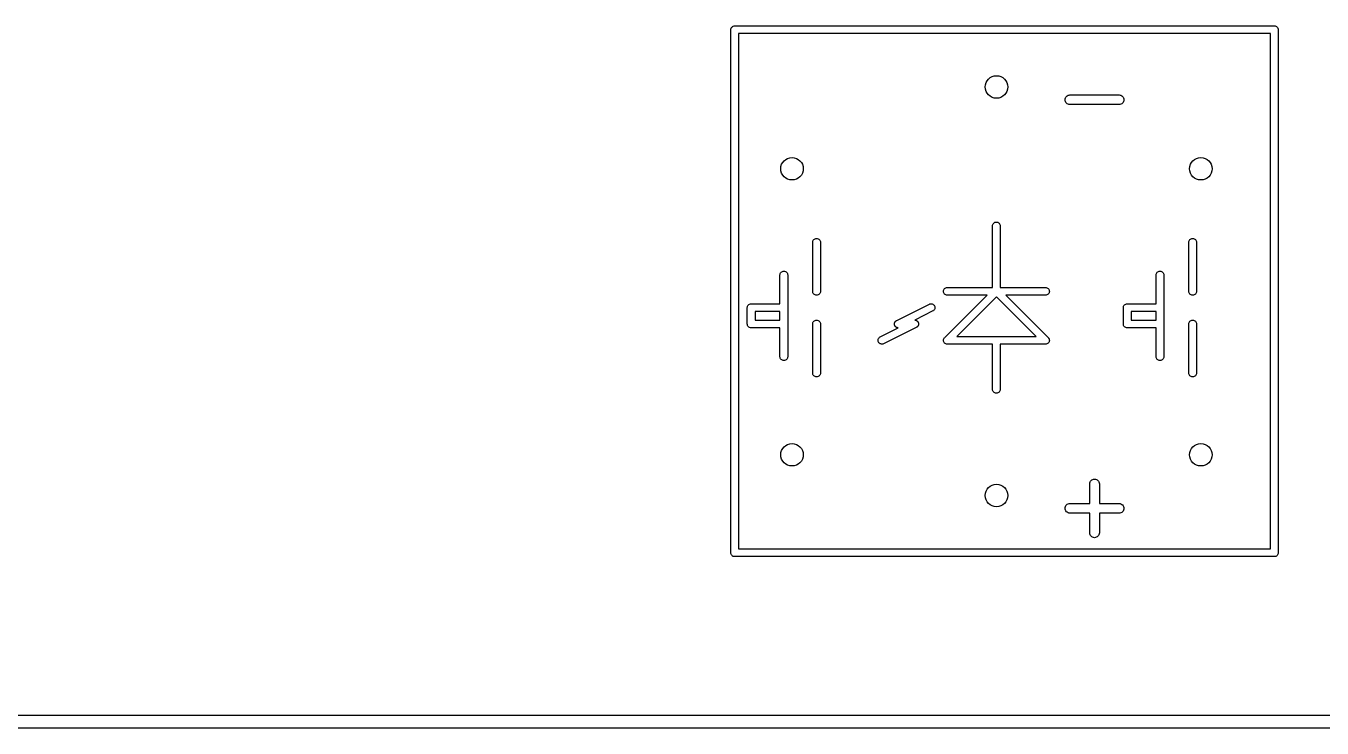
# Model space of a CAD drawing. Extents: x 17 to 176, y -177 to -9.
# Drawn here: x 81.29 to 101.42, y -37.37 to -26.46 of the extents above; entities that cross this region are included whole.
import ezdxf

# ---------------------------------------------------------------- set-up
doc = ezdxf.new("R2010")
doc.units = 0
doc.layers.add('BLACK', color=7, linetype='CONTINUOUS')

msp = doc.modelspace()

# ---------------------------------------------------------------- linework, layer by layer
at = {"layer": 'BLACK', "linetype": 'CONTINUOUS'}
for p, q in [((92.2377, -26.522), (92.2389, -26.5102)), ((92.238, -26.525), (92.2377, -26.522)), ((92.238, -34.6471), (92.238, -26.525)), ((92.2389, -26.5102), (92.2423, -26.4989)), ((92.2423, -26.4989), (92.2479, -26.4885)), ((92.2479, -26.4885), (92.2554, -26.4794)), ((92.2554, -26.4794), (92.2645, -26.4719)), ((92.2645, -26.4719), (92.2749, -26.4663)), ((92.2749, -26.4663), (92.2862, -26.4629)), ((92.2862, -26.4629), (92.2951, -26.462)), ((92.2951, -26.462), (92.298, -26.4617)), ((92.2951, -26.462), (92.2951, -26.462)), ((92.298, -26.4617), (92.3009, -26.462)), ((92.3009, -26.462), (100.677, -26.462)), ((100.677, -26.462), (100.68, -26.4617)), ((100.68, -26.4617), (100.683, -26.462)), ((100.683, -26.462), (100.683, -26.462)), ((100.683, -26.462), (100.692, -26.4629)), ((100.692, -26.4629), (100.703, -26.4663)), ((100.703, -26.4663), (100.713, -26.4719)), ((100.713, -26.4719), (100.723, -26.4794)), ((100.723, -26.4794), (100.73, -26.4885)), ((100.73, -26.4885), (100.736, -26.4989)), ((100.736, -26.4989), (100.739, -26.5102)), ((100.739, -26.5102), (100.74, -26.522)), ((100.74, -26.522), (100.74, -26.5249)), ((100.74, -26.5249), (100.74, -34.6471)), ((100.62, -26.582), (92.358, -26.582)), ((92.358, -26.582), (92.358, -34.59)), ((100.62, -34.59), (100.62, -26.582)), ((97.4316, -27.5943), (97.4359, -27.5804)), ((97.4359, -27.5804), (97.4429, -27.5675)), ((97.4429, -27.5675), (97.4522, -27.5562)), ((97.4522, -27.5562), (97.4635, -27.547)), ((97.4635, -27.547), (97.4765, -27.5401)), ((97.4765, -27.5401), (97.4905, -27.5359)), ((97.4905, -27.5359), (97.505, -27.5344)), ((97.505, -27.5344), (98.267, -27.5344)), ((98.267, -27.5344), (98.268, -27.5344)), ((98.268, -27.5344), (98.2825, -27.5361)), ((98.2825, -27.5361), (98.2965, -27.5405)), ((98.2965, -27.5405), (98.3093, -27.5475)), ((98.3093, -27.5475), (98.3205, -27.557)), ((98.3205, -27.557), (98.3297, -27.5684)), ((98.3297, -27.5684), (98.3365, -27.5813)), ((98.3365, -27.5813), (98.3406, -27.5954)), ((97.43, -27.6089), (97.4316, -27.5943)), ((97.4314, -27.6235), (97.43, -27.6089)), ((97.4355, -27.6375), (97.4314, -27.6235)), ((97.4423, -27.6505), (97.4355, -27.6375)), ((97.4515, -27.6619), (97.4423, -27.6505)), ((97.4627, -27.6713), (97.4515, -27.6619)), ((97.4755, -27.6784), (97.4627, -27.6713)), ((97.4895, -27.6828), (97.4755, -27.6784)), ((97.504, -27.6844), (97.4895, -27.6828)), ((97.505, -27.6844), (97.504, -27.6844)), ((98.267, -27.6844), (97.505, -27.6844)), ((98.2815, -27.683), (98.267, -27.6844)), ((98.2955, -27.6788), (98.2815, -27.683)), ((98.3085, -27.6719), (98.2955, -27.6788)), ((98.3198, -27.6626), (98.3085, -27.6719)), ((98.3291, -27.6514), (98.3198, -27.6626)), ((98.3361, -27.6385), (98.3291, -27.6514)), ((98.3404, -27.6245), (98.3361, -27.6385)), ((98.3419, -27.61), (98.3404, -27.6245)), ((98.3406, -27.5954), (98.3419, -27.61)), ((96.302, -29.5671), (96.3029, -29.5582)), ((96.302, -30.526), (96.302, -29.5671)), ((96.3029, -29.5582), (96.3063, -29.5469)), ((96.3063, -29.5469), (96.3119, -29.5365)), ((96.3119, -29.5365), (96.3194, -29.5274)), ((96.3194, -29.5274), (96.3285, -29.5199)), ((96.3285, -29.5199), (96.3389, -29.5143)), ((96.3389, -29.5143), (96.3502, -29.5109)), ((96.3502, -29.5109), (96.362, -29.5097)), ((96.362, -29.5097), (96.3738, -29.5109)), ((96.3738, -29.5109), (96.3851, -29.5143)), ((96.3851, -29.5143), (96.3955, -29.5199)), ((96.3955, -29.5199), (96.4046, -29.5274)), ((96.4046, -29.5274), (96.4121, -29.5365)), ((96.4121, -29.5365), (96.4177, -29.5469)), ((96.4177, -29.5469), (96.4211, -29.5582)), ((96.4211, -29.5582), (96.422, -29.5671)), ((96.422, -29.5671), (96.422, -30.526)), ((93.5123, -29.8009), (93.5179, -29.7905)), ((93.5179, -29.7905), (93.5254, -29.7814)), ((93.5254, -29.7814), (93.5345, -29.7739)), ((93.5345, -29.7739), (93.5449, -29.7683)), ((93.5449, -29.7683), (93.5562, -29.7649)), ((93.5562, -29.7649), (93.568, -29.7637)), ((93.568, -29.7637), (93.5798, -29.7649)), ((93.5798, -29.7649), (93.5911, -29.7683)), ((93.5911, -29.7683), (93.6015, -29.7739)), ((93.6015, -29.7739), (93.6106, -29.7814)), ((93.6106, -29.7814), (93.6181, -29.7905)), ((93.6181, -29.7905), (93.6237, -29.8009)), ((99.3543, -29.8009), (99.3599, -29.7905)), ((99.3599, -29.7905), (99.3674, -29.7814)), ((99.3674, -29.7814), (99.3765, -29.7739)), ((99.3765, -29.7739), (99.3869, -29.7683)), ((99.3869, -29.7683), (99.3982, -29.7649)), ((99.3982, -29.7649), (99.41, -29.7637)), ((99.41, -29.7637), (99.4218, -29.7649)), ((99.4218, -29.7649), (99.4331, -29.7683)), ((99.4331, -29.7683), (99.4435, -29.7739)), ((99.4435, -29.7739), (99.4526, -29.7814)), ((99.4526, -29.7814), (99.4601, -29.7905)), ((99.4601, -29.7905), (99.4657, -29.8009)), ((93.508, -29.8211), (93.5089, -29.8122)), ((93.508, -30.5889), (93.508, -29.8211)), ((93.5089, -29.8122), (93.5123, -29.8009)), ((93.6237, -29.8009), (93.6271, -29.8122)), ((93.6271, -29.8122), (93.628, -29.8211)), ((93.628, -29.8211), (93.628, -30.5889)), ((99.35, -29.8211), (99.3509, -29.8122)), ((99.35, -30.5889), (99.35, -29.8211)), ((99.3509, -29.8122), (99.3543, -29.8009)), ((99.4657, -29.8009), (99.4691, -29.8122)), ((99.4691, -29.8122), (99.47, -29.8211)), ((99.47, -29.8211), (99.47, -30.5889)), ((93, -30.3291), (93.0009, -30.3202)), ((93, -30.78), (93, -30.3291)), ((93.0009, -30.3202), (93.0043, -30.3089)), ((93.0043, -30.3089), (93.0099, -30.2985)), ((93.0099, -30.2985), (93.0174, -30.2894)), ((93.0174, -30.2894), (93.0265, -30.2819)), ((93.0265, -30.2819), (93.0369, -30.2763)), ((93.0369, -30.2763), (93.0482, -30.2729)), ((93.0482, -30.2729), (93.06, -30.2717)), ((93.06, -30.2717), (93.0718, -30.2729)), ((93.0718, -30.2729), (93.0831, -30.2763)), ((93.0831, -30.2763), (93.0935, -30.2819)), ((93.0935, -30.2819), (93.1026, -30.2894)), ((93.1026, -30.2894), (93.1101, -30.2985)), ((93.1101, -30.2985), (93.1157, -30.3089)), ((93.1157, -30.3089), (93.1191, -30.3202)), ((93.1191, -30.3202), (93.12, -30.3291)), ((93.12, -30.3291), (93.12, -30.8371)), ((98.842, -30.3291), (98.8429, -30.3202)), ((98.842, -30.78), (98.842, -30.3291)), ((98.8429, -30.3202), (98.8463, -30.3089)), ((98.8463, -30.3089), (98.8519, -30.2985)), ((98.8519, -30.2985), (98.8594, -30.2894)), ((98.8594, -30.2894), (98.8685, -30.2819)), ((98.8685, -30.2819), (98.8789, -30.2763)), ((98.8789, -30.2763), (98.8902, -30.2729)), ((98.8902, -30.2729), (98.902, -30.2717)), ((98.902, -30.2717), (98.9138, -30.2729)), ((98.9138, -30.2729), (98.9251, -30.2763)), ((98.9251, -30.2763), (98.9355, -30.2819)), ((98.9355, -30.2819), (98.9446, -30.2894)), ((98.9446, -30.2894), (98.9521, -30.2985)), ((98.9521, -30.2985), (98.9577, -30.3089)), ((98.9577, -30.3089), (98.9611, -30.3202)), ((98.9611, -30.3202), (98.962, -30.3291)), ((98.962, -30.3291), (98.962, -30.8371)), ((93.5089, -30.5978), (93.508, -30.5889)), ((93.5123, -30.6091), (93.5089, -30.5978)), ((93.6271, -30.5978), (93.6237, -30.6091)), ((93.628, -30.5889), (93.6271, -30.5978)), ((95.5397, -30.586), (95.5409, -30.5742)), ((95.5409, -30.5978), (95.5397, -30.586)), ((95.5409, -30.5742), (95.5443, -30.5629)), ((95.5443, -30.6091), (95.5409, -30.5978)), ((95.5443, -30.5629), (95.5499, -30.5525)), ((95.5499, -30.5525), (95.5574, -30.5434)), ((95.5574, -30.5434), (95.5665, -30.5359)), ((95.5665, -30.5359), (95.5769, -30.5303)), ((95.5769, -30.5303), (95.5882, -30.5269)), ((95.5882, -30.5269), (95.5971, -30.526)), ((95.5971, -30.526), (96.302, -30.526)), ((96.422, -30.526), (97.1269, -30.526)), ((97.1269, -30.526), (97.1358, -30.5269)), ((97.1358, -30.5269), (97.1471, -30.5303)), ((97.1471, -30.5303), (97.1575, -30.5359)), ((97.1575, -30.5359), (97.1666, -30.5434)), ((97.1666, -30.5434), (97.1741, -30.5525)), ((97.1741, -30.5525), (97.1797, -30.5629)), ((97.1797, -30.5629), (97.1831, -30.5742)), ((97.1831, -30.5978), (97.1797, -30.6091)), ((97.1831, -30.5742), (97.1843, -30.586)), ((97.1843, -30.586), (97.1831, -30.5978)), ((99.3509, -30.5978), (99.35, -30.5889)), ((99.3543, -30.6091), (99.3509, -30.5978)), ((99.4691, -30.5978), (99.4657, -30.6091)), ((99.47, -30.5889), (99.4691, -30.5978)), ((92.4963, -30.8169), (92.5019, -30.8065)), ((92.5019, -30.8065), (92.5094, -30.7974)), ((92.5094, -30.7974), (92.5185, -30.7899)), ((92.5185, -30.7899), (92.5289, -30.7843)), ((92.5289, -30.7843), (92.5402, -30.7809)), ((92.5402, -30.7809), (92.5491, -30.78)), ((92.5491, -30.78), (92.552, -30.7797)), ((92.5491, -30.78), (92.5491, -30.78)), ((92.552, -30.7797), (92.5549, -30.78)), ((92.5549, -30.78), (93, -30.78)), ((93.5179, -30.6195), (93.5123, -30.6091)), ((93.5254, -30.6286), (93.5179, -30.6195)), ((93.5345, -30.6361), (93.5254, -30.6286)), ((93.5449, -30.6417), (93.5345, -30.6361)), ((93.5562, -30.6451), (93.5449, -30.6417)), ((93.568, -30.6463), (93.5562, -30.6451)), ((93.5798, -30.6451), (93.568, -30.6463)), ((93.5911, -30.6417), (93.5798, -30.6451)), ((93.6015, -30.6361), (93.5911, -30.6417)), ((93.6106, -30.6286), (93.6015, -30.6361)), ((93.6181, -30.6195), (93.6106, -30.6286)), ((93.6237, -30.6091), (93.6181, -30.6195)), ((94.8157, -31.0381), (95.3218, -30.785)), ((95.3218, -30.785), (95.3301, -30.7819)), ((95.3301, -30.7819), (95.3417, -30.7799)), ((95.3417, -30.7799), (95.3535, -30.7802)), ((95.3535, -30.7802), (95.3651, -30.7828)), ((95.3651, -30.7828), (95.3759, -30.7876)), ((95.3759, -30.7876), (95.3855, -30.7945)), ((95.3855, -30.7945), (95.3936, -30.803)), ((95.3936, -30.803), (95.3999, -30.813)), ((95.5499, -30.6195), (95.5443, -30.6091)), ((95.5574, -30.6286), (95.5499, -30.6195)), ((95.5665, -30.6361), (95.5574, -30.6286)), ((95.5597, -31.3035), (96.2171, -30.646)), ((95.5769, -30.6417), (95.5665, -30.6361)), ((95.5882, -30.6451), (95.5769, -30.6417)), ((95.5971, -30.646), (95.5882, -30.6451)), ((96.2171, -30.646), (95.5971, -30.646)), ((96.362, -30.6709), (95.7449, -31.288)), ((96.9791, -31.288), (96.362, -30.6709)), ((97.1269, -30.646), (96.5069, -30.646)), ((96.5069, -30.646), (97.1643, -31.3035)), ((97.1358, -30.6451), (97.1269, -30.646)), ((97.1471, -30.6417), (97.1358, -30.6451)), ((97.1575, -30.6361), (97.1471, -30.6417)), ((97.1666, -30.6286), (97.1575, -30.6361)), ((97.1741, -30.6195), (97.1666, -30.6286)), ((97.1797, -30.6091), (97.1741, -30.6195)), ((98.3383, -30.8169), (98.3439, -30.8065)), ((98.3439, -30.8065), (98.3514, -30.7974)), ((98.3514, -30.7974), (98.3605, -30.7899)), ((98.3605, -30.7899), (98.3709, -30.7843)), ((98.3709, -30.7843), (98.3822, -30.7809)), ((98.3822, -30.7809), (98.3911, -30.78)), ((98.3911, -30.78), (98.394, -30.7797)), ((98.3911, -30.78), (98.3911, -30.78)), ((98.394, -30.7797), (98.3969, -30.78)), ((98.3969, -30.78), (98.842, -30.78)), ((99.3599, -30.6195), (99.3543, -30.6091)), ((99.3674, -30.6286), (99.3599, -30.6195)), ((99.3765, -30.6361), (99.3674, -30.6286)), ((99.3869, -30.6417), (99.3765, -30.6361)), ((99.3982, -30.6451), (99.3869, -30.6417)), ((99.41, -30.6463), (99.3982, -30.6451)), ((99.4218, -30.6451), (99.41, -30.6463)), ((99.4331, -30.6417), (99.4218, -30.6451)), ((99.4435, -30.6361), (99.4331, -30.6417)), ((99.4526, -30.6286), (99.4435, -30.6361)), ((99.4601, -30.6195), (99.4526, -30.6286)), ((99.4657, -30.6091), (99.4601, -30.6195)), ((92.4917, -30.84), (92.4929, -30.8282)), ((92.492, -30.843), (92.4917, -30.84)), ((92.492, -31.0911), (92.492, -30.843)), ((92.4929, -30.8282), (92.4963, -30.8169)), ((92.612, -30.9), (92.612, -31.034)), ((93, -30.9), (92.612, -30.9)), ((93, -31.034), (93, -30.9)), ((93.12, -30.8371), (93.1203, -30.84)), ((93.1203, -30.84), (93.12, -30.8429)), ((93.12, -30.8429), (93.12, -31.0911)), ((95.3755, -30.8923), (95.0922, -31.034)), ((95.383, -30.8876), (95.3755, -30.8923)), ((95.3915, -30.8795), (95.383, -30.8876)), ((95.3984, -30.8699), (95.3915, -30.8795)), ((95.4032, -30.8591), (95.3984, -30.8699)), ((95.3999, -30.813), (95.4041, -30.8241)), ((95.4058, -30.8475), (95.4032, -30.8591)), ((95.4041, -30.8241), (95.4061, -30.8357)), ((95.4061, -30.8357), (95.4058, -30.8475)), ((98.3337, -30.84), (98.3349, -30.8282)), ((98.334, -30.843), (98.3337, -30.84)), ((98.334, -31.0911), (98.334, -30.843)), ((98.3349, -30.8282), (98.3383, -30.8169)), ((98.454, -30.9), (98.454, -31.034)), ((98.842, -30.9), (98.454, -30.9)), ((98.842, -31.034), (98.842, -30.9)), ((98.962, -30.8371), (98.9623, -30.84)), ((98.9623, -30.84), (98.962, -30.8429)), ((98.962, -30.8429), (98.962, -31.0911)), ((92.4917, -31.094), (92.492, -31.0911)), ((92.4929, -31.1058), (92.4917, -31.094)), ((92.4963, -31.1171), (92.4929, -31.1058)), ((92.5019, -31.1275), (92.4963, -31.1171)), ((92.5094, -31.1366), (92.5019, -31.1275)), ((92.5185, -31.1441), (92.5094, -31.1366)), ((92.5289, -31.1497), (92.5185, -31.1441)), ((92.5402, -31.1531), (92.5289, -31.1497)), ((92.5472, -31.1538), (92.5402, -31.1531)), ((92.552, -31.1543), (92.5472, -31.1538)), ((92.5549, -31.154), (92.552, -31.1543)), ((93, -31.154), (92.5549, -31.154)), ((92.612, -31.034), (93, -31.034)), ((93, -31.6049), (93, -31.154)), ((93.12, -31.0911), (93.1203, -31.094)), ((93.1203, -31.094), (93.12, -31.0969)), ((93.12, -31.0969), (93.12, -31.6049)), ((93.508, -31.0911), (93.5089, -31.0822)), ((93.508, -31.8589), (93.508, -31.0911)), ((93.5089, -31.0822), (93.5123, -31.0709)), ((93.5123, -31.0709), (93.5179, -31.0605)), ((93.5179, -31.0605), (93.5254, -31.0514)), ((93.5254, -31.0514), (93.5345, -31.0439)), ((93.5345, -31.0439), (93.5449, -31.0383)), ((93.5449, -31.0383), (93.5562, -31.0349)), ((93.5562, -31.0349), (93.568, -31.0337)), ((93.568, -31.0337), (93.5798, -31.0349)), ((93.5798, -31.0349), (93.5911, -31.0383)), ((93.5911, -31.0383), (93.6015, -31.0439)), ((93.6015, -31.0439), (93.6106, -31.0514)), ((93.6106, -31.0514), (93.6181, -31.0605)), ((93.6181, -31.0605), (93.6237, -31.0709)), ((93.6237, -31.0709), (93.6271, -31.0822)), ((93.6271, -31.0822), (93.628, -31.0911)), ((93.628, -31.0911), (93.628, -31.8589)), ((94.5545, -31.2957), (94.8378, -31.154)), ((95.1143, -31.1499), (94.6082, -31.403)), ((94.7777, -31.094), (94.7781, -31.0902)), ((94.7779, -31.0961), (94.7777, -31.094)), ((94.7779, -31.0983), (94.7779, -31.0961)), ((94.7785, -31.102), (94.7779, -31.0983)), ((94.7781, -31.0902), (94.7782, -31.0865)), ((94.7782, -31.0865), (94.7787, -31.0844)), ((94.7789, -31.1058), (94.7785, -31.102)), ((94.7787, -31.0844), (94.7789, -31.0822)), ((94.7789, -31.0822), (94.78, -31.0786)), ((94.7795, -31.1078), (94.7789, -31.1058)), ((94.7799, -31.1099), (94.7795, -31.1078)), ((94.7812, -31.1134), (94.7799, -31.1099)), ((94.78, -31.0786), (94.7808, -31.0749)), ((94.7808, -31.0749), (94.7817, -31.073)), ((94.7823, -31.1171), (94.7812, -31.1134)), ((94.7817, -31.073), (94.7823, -31.0709)), ((94.7823, -31.0709), (94.7841, -31.0676)), ((94.7833, -31.119), (94.7823, -31.1171)), ((94.7841, -31.121), (94.7833, -31.119)), ((94.7841, -31.0676), (94.7856, -31.0641)), ((94.7861, -31.1242), (94.7841, -31.121)), ((94.7856, -31.0641), (94.7869, -31.0624)), ((94.7879, -31.1275), (94.7861, -31.1242)), ((94.7869, -31.0624), (94.7879, -31.0605)), ((94.7879, -31.0605), (94.7903, -31.0576)), ((94.7892, -31.1291), (94.7879, -31.1275)), ((94.7904, -31.131), (94.7892, -31.1291)), ((94.7903, -31.0576), (94.7925, -31.0545)), ((94.793, -31.1337), (94.7904, -31.131)), ((94.7925, -31.0545), (94.794, -31.053)), ((94.7954, -31.1366), (94.793, -31.1337)), ((94.794, -31.053), (94.7954, -31.0514)), ((94.7954, -31.0514), (94.7983, -31.049)), ((94.797, -31.138), (94.7954, -31.1366)), ((94.7985, -31.1395), (94.797, -31.138)), ((94.7983, -31.049), (94.801, -31.0464)), ((94.8016, -31.1417), (94.7985, -31.1395)), ((94.801, -31.0464), (94.8029, -31.0452)), ((94.8045, -31.1441), (94.8016, -31.1417)), ((94.8029, -31.0452), (94.8045, -31.0439)), ((94.8045, -31.0439), (94.8078, -31.0421)), ((94.8064, -31.1451), (94.8045, -31.1441)), ((94.8081, -31.1464), (94.8064, -31.1451)), ((94.8078, -31.0421), (94.8085, -31.0417)), ((94.8116, -31.1479), (94.8081, -31.1464)), ((94.8085, -31.0417), (94.8104, -31.0407)), ((94.8104, -31.0407), (94.8149, -31.0383)), ((94.8149, -31.1497), (94.8116, -31.1479)), ((94.8149, -31.0383), (94.8157, -31.0381)), ((94.817, -31.1503), (94.8149, -31.1497)), ((94.8189, -31.1512), (94.817, -31.1503)), ((94.8226, -31.152), (94.8189, -31.1512)), ((94.8262, -31.1531), (94.8226, -31.152)), ((94.8284, -31.1533), (94.8262, -31.1531)), ((94.8305, -31.1538), (94.8284, -31.1533)), ((94.8342, -31.1539), (94.8305, -31.1538)), ((94.8351, -31.154), (94.8342, -31.1539)), ((94.8372, -31.154), (94.8351, -31.154)), ((94.8378, -31.154), (94.8372, -31.154)), ((95.0922, -31.034), (95.0928, -31.034)), ((95.0928, -31.034), (95.0949, -31.034)), ((95.0949, -31.034), (95.0958, -31.0341)), ((95.0958, -31.0341), (95.0995, -31.0342)), ((95.0995, -31.0342), (95.1016, -31.0347)), ((95.1016, -31.0347), (95.1038, -31.0349)), ((95.1038, -31.0349), (95.1074, -31.036)), ((95.1074, -31.036), (95.1111, -31.0368)), ((95.1111, -31.0368), (95.113, -31.0377)), ((95.113, -31.0377), (95.1151, -31.0383)), ((95.1151, -31.1497), (95.1143, -31.1499)), ((95.1151, -31.0383), (95.1184, -31.0401)), ((95.1195, -31.1473), (95.1151, -31.1497)), ((95.1184, -31.0401), (95.1219, -31.0416)), ((95.1215, -31.1463), (95.1195, -31.1473)), ((95.1222, -31.1459), (95.1215, -31.1463)), ((95.1219, -31.0416), (95.1236, -31.0429)), ((95.1255, -31.1441), (95.1222, -31.1459)), ((95.1236, -31.0429), (95.1255, -31.0439)), ((95.1255, -31.0439), (95.1284, -31.0463)), ((95.1271, -31.1428), (95.1255, -31.1441)), ((95.129, -31.1416), (95.1271, -31.1428)), ((95.1284, -31.0463), (95.1315, -31.0485)), ((95.1317, -31.139), (95.129, -31.1416)), ((95.1315, -31.0485), (95.133, -31.05)), ((95.1346, -31.1366), (95.1317, -31.139)), ((95.133, -31.05), (95.1346, -31.0514)), ((95.1346, -31.0514), (95.137, -31.0543)), ((95.136, -31.135), (95.1346, -31.1366)), ((95.1375, -31.1335), (95.136, -31.135)), ((95.137, -31.0543), (95.1396, -31.057)), ((95.1397, -31.1304), (95.1375, -31.1335)), ((95.1396, -31.057), (95.1408, -31.0588)), ((95.1421, -31.1275), (95.1397, -31.1304)), ((95.1408, -31.0588), (95.1421, -31.0605)), ((95.1421, -31.0605), (95.1439, -31.0638)), ((95.1431, -31.1256), (95.1421, -31.1275)), ((95.1444, -31.1239), (95.1431, -31.1256)), ((95.1439, -31.0638), (95.1459, -31.067)), ((95.1459, -31.1204), (95.1444, -31.1239)), ((95.1459, -31.067), (95.1467, -31.069)), ((95.1477, -31.1171), (95.1459, -31.1204)), ((95.1467, -31.069), (95.1477, -31.0709)), ((95.1477, -31.0709), (95.1488, -31.0746)), ((95.1483, -31.115), (95.1477, -31.1171)), ((95.1492, -31.1131), (95.1483, -31.115)), ((95.1488, -31.0746), (95.1501, -31.0781)), ((95.15, -31.1094), (95.1492, -31.1131)), ((95.1511, -31.1058), (95.15, -31.1094)), ((95.1501, -31.0781), (95.1505, -31.0802)), ((95.1505, -31.0802), (95.1511, -31.0822)), ((95.1511, -31.0822), (95.1515, -31.086)), ((95.1513, -31.1036), (95.1511, -31.1058)), ((95.1518, -31.1015), (95.1513, -31.1036)), ((95.1515, -31.086), (95.1521, -31.0897)), ((95.1519, -31.0978), (95.1518, -31.1015)), ((95.1523, -31.094), (95.1519, -31.0978)), ((95.1521, -31.0897), (95.1521, -31.0919)), ((95.1521, -31.0919), (95.1523, -31.094)), ((98.3337, -31.094), (98.334, -31.0911)), ((98.3349, -31.1058), (98.3337, -31.094)), ((98.3383, -31.1171), (98.3349, -31.1058)), ((98.3439, -31.1275), (98.3383, -31.1171)), ((98.3514, -31.1366), (98.3439, -31.1275)), ((98.3605, -31.1441), (98.3514, -31.1366)), ((98.3709, -31.1497), (98.3605, -31.1441)), ((98.3822, -31.1531), (98.3709, -31.1497)), ((98.3892, -31.1538), (98.3822, -31.1531)), ((98.394, -31.1543), (98.3892, -31.1538)), ((98.3969, -31.154), (98.394, -31.1543)), ((98.842, -31.154), (98.3969, -31.154)), ((98.454, -31.034), (98.842, -31.034)), ((98.842, -31.6049), (98.842, -31.154)), ((98.962, -31.0911), (98.9623, -31.094)), ((98.9623, -31.094), (98.962, -31.0969)), ((98.962, -31.0969), (98.962, -31.6049)), ((99.35, -31.0911), (99.3509, -31.0822)), ((99.35, -31.8589), (99.35, -31.0911)), ((99.3509, -31.0822), (99.3543, -31.0709)), ((99.3543, -31.0709), (99.3599, -31.0605)), ((99.3599, -31.0605), (99.3674, -31.0514)), ((99.3674, -31.0514), (99.3765, -31.0439)), ((99.3765, -31.0439), (99.3869, -31.0383)), ((99.3869, -31.0383), (99.3982, -31.0349)), ((99.3982, -31.0349), (99.41, -31.0337)), ((99.41, -31.0337), (99.4218, -31.0349)), ((99.4218, -31.0349), (99.4331, -31.0383)), ((99.4331, -31.0383), (99.4435, -31.0439)), ((99.4435, -31.0439), (99.4526, -31.0514)), ((99.4526, -31.0514), (99.4601, -31.0605)), ((99.4601, -31.0605), (99.4657, -31.0709)), ((99.4657, -31.0709), (99.4691, -31.0822)), ((99.4691, -31.0822), (99.47, -31.0911)), ((99.47, -31.0911), (99.47, -31.8589)), ((94.5239, -31.3523), (94.5242, -31.3405)), ((94.5259, -31.3639), (94.5239, -31.3523)), ((94.5242, -31.3405), (94.5268, -31.3289)), ((94.5301, -31.375), (94.5259, -31.3639)), ((94.5268, -31.3289), (94.5316, -31.3181)), ((94.5364, -31.385), (94.5301, -31.375)), ((94.5316, -31.3181), (94.5385, -31.3085)), ((94.5445, -31.3935), (94.5364, -31.385)), ((94.5385, -31.3085), (94.547, -31.3004)), ((94.5541, -31.4004), (94.5445, -31.3935)), ((94.547, -31.3004), (94.5545, -31.2957)), ((94.5649, -31.4052), (94.5541, -31.4004)), ((94.5765, -31.4078), (94.5649, -31.4052)), ((94.5883, -31.4081), (94.5765, -31.4078)), ((94.5999, -31.4061), (94.5883, -31.4081)), ((94.6082, -31.403), (94.5999, -31.4061)), ((95.5397, -31.348), (95.5409, -31.3362)), ((95.5409, -31.3598), (95.5397, -31.348)), ((95.5409, -31.3362), (95.5443, -31.3249)), ((95.5443, -31.3711), (95.5409, -31.3598)), ((95.5443, -31.3249), (95.5499, -31.3145)), ((95.5499, -31.3815), (95.5443, -31.3711)), ((95.5499, -31.3145), (95.5574, -31.3054)), ((95.5574, -31.3906), (95.5499, -31.3815)), ((95.5574, -31.3054), (95.5597, -31.3035)), ((95.5665, -31.3981), (95.5574, -31.3906)), ((95.5769, -31.4037), (95.5665, -31.3981)), ((95.5882, -31.4071), (95.5769, -31.4037)), ((95.5971, -31.408), (95.5882, -31.4071)), ((95.6, -31.4083), (95.5971, -31.408)), ((95.5971, -31.408), (95.5971, -31.408)), ((95.6029, -31.408), (95.6, -31.4083)), ((96.302, -31.408), (95.6029, -31.408)), ((95.7449, -31.288), (96.3591, -31.288)), ((96.302, -32.1129), (96.302, -31.408)), ((96.3591, -31.288), (96.362, -31.2877)), ((96.362, -31.2877), (96.3649, -31.288)), ((96.3649, -31.288), (96.9791, -31.288)), ((97.1211, -31.408), (96.422, -31.408)), ((96.422, -31.408), (96.422, -32.1129)), ((97.124, -31.4083), (97.1211, -31.408)), ((97.1269, -31.408), (97.124, -31.4083)), ((97.1358, -31.4071), (97.1269, -31.408)), ((97.1269, -31.408), (97.1269, -31.408)), ((97.1471, -31.4037), (97.1358, -31.4071)), ((97.1575, -31.3981), (97.1471, -31.4037)), ((97.1666, -31.3906), (97.1575, -31.3981)), ((97.1643, -31.3035), (97.1666, -31.3054)), ((97.1666, -31.3054), (97.1685, -31.3076)), ((97.1741, -31.3815), (97.1666, -31.3906)), ((97.1685, -31.3076), (97.1685, -31.3077)), ((97.1685, -31.3077), (97.1741, -31.3145)), ((97.1741, -31.3145), (97.1761, -31.3181)), ((97.1797, -31.3711), (97.1741, -31.3815)), ((97.1761, -31.3181), (97.1797, -31.3249)), ((97.1797, -31.3249), (97.1831, -31.3362)), ((97.1831, -31.3598), (97.1797, -31.3711)), ((97.1831, -31.3362), (97.1843, -31.348)), ((97.1843, -31.348), (97.1831, -31.3598)), ((93.0009, -31.6138), (93, -31.6049)), ((93.12, -31.6049), (93.1191, -31.6138)), ((98.8429, -31.6138), (98.842, -31.6049)), ((98.962, -31.6049), (98.9611, -31.6138)), ((93.0043, -31.6251), (93.0009, -31.6138)), ((93.0099, -31.6355), (93.0043, -31.6251)), ((93.0174, -31.6446), (93.0099, -31.6355)), ((93.0265, -31.6521), (93.0174, -31.6446)), ((93.0369, -31.6577), (93.0265, -31.6521)), ((93.0482, -31.6611), (93.0369, -31.6577)), ((93.06, -31.6623), (93.0482, -31.6611)), ((93.0718, -31.6611), (93.06, -31.6623)), ((93.0831, -31.6577), (93.0718, -31.6611)), ((93.0935, -31.6521), (93.0831, -31.6577)), ((93.1026, -31.6446), (93.0935, -31.6521)), ((93.1101, -31.6355), (93.1026, -31.6446)), ((93.1157, -31.6251), (93.1101, -31.6355)), ((93.1191, -31.6138), (93.1157, -31.6251)), ((98.8463, -31.6251), (98.8429, -31.6138)), ((98.8519, -31.6355), (98.8463, -31.6251)), ((98.8594, -31.6446), (98.8519, -31.6355)), ((98.8685, -31.6521), (98.8594, -31.6446)), ((98.8789, -31.6577), (98.8685, -31.6521)), ((98.8902, -31.6611), (98.8789, -31.6577)), ((98.902, -31.6623), (98.8902, -31.6611)), ((98.9138, -31.6611), (98.902, -31.6623)), ((98.9251, -31.6577), (98.9138, -31.6611)), ((98.9355, -31.6521), (98.9251, -31.6577)), ((98.9446, -31.6446), (98.9355, -31.6521)), ((98.9521, -31.6355), (98.9446, -31.6446)), ((98.9577, -31.6251), (98.9521, -31.6355)), ((98.9611, -31.6138), (98.9577, -31.6251)), ((93.5089, -31.8678), (93.508, -31.8589)), ((93.5123, -31.8791), (93.5089, -31.8678)), ((93.5179, -31.8895), (93.5123, -31.8791)), ((93.5254, -31.8986), (93.5179, -31.8895)), ((93.5345, -31.9061), (93.5254, -31.8986)), ((93.5449, -31.9117), (93.5345, -31.9061)), ((93.5562, -31.9151), (93.5449, -31.9117)), ((93.568, -31.9163), (93.5562, -31.9151)), ((93.5798, -31.9151), (93.568, -31.9163)), ((93.5911, -31.9117), (93.5798, -31.9151)), ((93.6015, -31.9061), (93.5911, -31.9117)), ((93.6106, -31.8986), (93.6015, -31.9061)), ((93.6181, -31.8895), (93.6106, -31.8986)), ((93.6237, -31.8791), (93.6181, -31.8895)), ((93.6271, -31.8678), (93.6237, -31.8791)), ((93.628, -31.8589), (93.6271, -31.8678)), ((99.3509, -31.8678), (99.35, -31.8589)), ((99.3543, -31.8791), (99.3509, -31.8678)), ((99.3599, -31.8895), (99.3543, -31.8791)), ((99.3674, -31.8986), (99.3599, -31.8895)), ((99.3765, -31.9061), (99.3674, -31.8986)), ((99.3869, -31.9117), (99.3765, -31.9061)), ((99.3982, -31.9151), (99.3869, -31.9117)), ((99.41, -31.9163), (99.3982, -31.9151)), ((99.4218, -31.9151), (99.41, -31.9163)), ((99.4331, -31.9117), (99.4218, -31.9151)), ((99.4435, -31.9061), (99.4331, -31.9117)), ((99.4526, -31.8986), (99.4435, -31.9061)), ((99.4601, -31.8895), (99.4526, -31.8986)), ((99.4657, -31.8791), (99.4601, -31.8895)), ((99.4691, -31.8678), (99.4657, -31.8791)), ((99.47, -31.8589), (99.4691, -31.8678)), ((96.3029, -32.1218), (96.302, -32.1129)), ((96.3063, -32.1331), (96.3029, -32.1218)), ((96.3119, -32.1435), (96.3063, -32.1331)), ((96.3194, -32.1526), (96.3119, -32.1435)), ((96.3285, -32.1601), (96.3194, -32.1526)), ((96.3389, -32.1657), (96.3285, -32.1601)), ((96.3502, -32.1691), (96.3389, -32.1657)), ((96.362, -32.1703), (96.3502, -32.1691)), ((96.3738, -32.1691), (96.362, -32.1703)), ((96.3851, -32.1657), (96.3738, -32.1691)), ((96.3955, -32.1601), (96.3851, -32.1657)), ((96.4046, -32.1526), (96.3955, -32.1601)), ((96.4121, -32.1435), (96.4046, -32.1526)), ((96.4177, -32.1331), (96.4121, -32.1435)), ((96.4211, -32.1218), (96.4177, -32.1331)), ((96.422, -32.1129), (96.4211, -32.1218)), ((97.811, -33.5774), (97.8126, -33.5629)), ((97.811, -33.5785), (97.811, -33.5774)), ((97.811, -33.8844), (97.811, -33.5785)), ((97.8126, -33.5629), (97.8171, -33.5489)), ((97.8171, -33.5489), (97.8241, -33.5361)), ((97.8241, -33.5361), (97.8335, -33.5249)), ((97.8335, -33.5249), (97.8449, -33.5157)), ((97.8449, -33.5157), (97.8579, -33.5089)), ((97.8579, -33.5089), (97.8719, -33.5048)), ((97.8719, -33.5048), (97.8865, -33.5035)), ((97.8865, -33.5035), (97.9011, -33.505)), ((97.9011, -33.505), (97.9151, -33.5093)), ((97.9151, -33.5093), (97.9279, -33.5163)), ((97.9279, -33.5163), (97.9392, -33.5256)), ((97.9392, -33.5256), (97.9485, -33.537)), ((97.9485, -33.537), (97.9553, -33.5499)), ((97.9553, -33.5499), (97.9596, -33.5639)), ((97.9596, -33.5639), (97.961, -33.5785)), ((97.961, -33.5785), (97.961, -33.8844)), ((97.43, -33.9589), (97.4316, -33.9443)), ((97.4314, -33.9735), (97.43, -33.9589)), ((97.4355, -33.9875), (97.4314, -33.9735)), ((97.4316, -33.9443), (97.4359, -33.9304)), ((97.4423, -34.0005), (97.4355, -33.9875)), ((97.4359, -33.9304), (97.4429, -33.9175)), ((97.4515, -34.0119), (97.4423, -34.0005)), ((97.4429, -33.9175), (97.4522, -33.9062)), ((97.4627, -34.0213), (97.4515, -34.0119)), ((97.4522, -33.9062), (97.4635, -33.897)), ((97.4755, -34.0284), (97.4627, -34.0213)), ((97.4635, -33.897), (97.4765, -33.8901)), ((97.4765, -33.8901), (97.4905, -33.8859)), ((97.4905, -33.8859), (97.505, -33.8844)), ((97.505, -33.8844), (97.811, -33.8844)), ((97.961, -33.8844), (98.267, -33.8844)), ((98.267, -33.8844), (98.268, -33.8844)), ((98.268, -33.8844), (98.2825, -33.8861)), ((98.2825, -33.8861), (98.2965, -33.8905)), ((98.3085, -34.0219), (98.2955, -34.0288)), ((98.2965, -33.8905), (98.3093, -33.8975)), ((98.3198, -34.0126), (98.3085, -34.0219)), ((98.3093, -33.8975), (98.3205, -33.907)), ((98.3291, -34.0014), (98.3198, -34.0126)), ((98.3205, -33.907), (98.3297, -33.9184)), ((98.3361, -33.9885), (98.3291, -34.0014)), ((98.3297, -33.9184), (98.3365, -33.9313)), ((98.3404, -33.9745), (98.3361, -33.9885)), ((98.3365, -33.9313), (98.3406, -33.9454)), ((98.3419, -33.96), (98.3404, -33.9745)), ((98.3406, -33.9454), (98.3419, -33.96)), ((97.4895, -34.0328), (97.4755, -34.0284)), ((97.504, -34.0344), (97.4895, -34.0328)), ((97.505, -34.0344), (97.504, -34.0344)), ((97.811, -34.0344), (97.505, -34.0344)), ((97.811, -34.3404), (97.811, -34.0344)), ((98.267, -34.0344), (97.961, -34.0344)), ((97.961, -34.0344), (97.961, -34.3404)), ((98.2815, -34.033), (98.267, -34.0344)), ((98.2955, -34.0288), (98.2815, -34.033)), ((97.8124, -34.3549), (97.811, -34.3404)), ((97.8167, -34.369), (97.8124, -34.3549)), ((97.8235, -34.3819), (97.8167, -34.369)), ((97.8328, -34.3932), (97.8235, -34.3819)), ((97.8441, -34.4026), (97.8328, -34.3932)), ((97.8569, -34.4095), (97.8441, -34.4026)), ((97.8709, -34.4138), (97.8569, -34.4095)), ((97.8855, -34.4154), (97.8709, -34.4138)), ((97.9001, -34.4141), (97.8855, -34.4154)), ((97.9141, -34.4099), (97.9001, -34.4141)), ((97.9271, -34.4031), (97.9141, -34.4099)), ((97.9385, -34.394), (97.9271, -34.4031)), ((97.9479, -34.3828), (97.9385, -34.394)), ((97.9549, -34.3699), (97.9479, -34.3828)), ((97.9594, -34.356), (97.9549, -34.3699)), ((97.961, -34.3414), (97.9594, -34.356)), ((97.961, -34.3404), (97.961, -34.3414)), ((92.358, -34.59), (100.62, -34.59)), ((92.2377, -34.65), (92.238, -34.6471)), ((92.2389, -34.6618), (92.2377, -34.65)), ((92.2423, -34.6731), (92.2389, -34.6618)), ((92.2479, -34.6835), (92.2423, -34.6731)), ((92.2554, -34.6926), (92.2479, -34.6835)), ((92.2645, -34.7001), (92.2554, -34.6926)), ((92.2749, -34.7057), (92.2645, -34.7001)), ((92.2862, -34.7091), (92.2749, -34.7057)), ((92.298, -34.7103), (92.2862, -34.7091)), ((92.3009, -34.71), (92.298, -34.7103)), ((100.677, -34.71), (92.3009, -34.71)), ((100.68, -34.7103), (100.677, -34.71)), ((100.692, -34.7091), (100.68, -34.7103)), ((100.703, -34.7057), (100.692, -34.7091)), ((100.713, -34.7001), (100.703, -34.7057)), ((100.723, -34.6926), (100.713, -34.7001)), ((100.73, -34.6835), (100.723, -34.6926)), ((100.736, -34.6731), (100.73, -34.6835)), ((100.739, -34.6618), (100.736, -34.6731)), ((100.74, -34.6529), (100.739, -34.6618)), ((100.74, -34.6471), (100.74, -34.65)), ((100.74, -34.65), (100.74, -34.6529)), ((100.74, -34.6529), (100.74, -34.6529)), ((50.5992, -37.1745), (142.187, -37.1745)), ((142.179, -37.3745), (50.6042, -37.3745))]:
    msp.add_line(p, q, dxfattribs=at)
at = {"layer": 'BLACK'}
for centre in [(96.362, -27.411), (96.362, -27.411), (93.187, -28.681), (93.187, -28.681), (99.537, -28.681), (99.537, -28.681), (93.187, -33.126), (93.187, -33.126), (99.537, -33.126), (99.537, -33.126), (96.362, -33.761), (96.362, -33.761)]:
    msp.add_circle(centre, 0.175, dxfattribs=at)

doc.saveas('drawing.dxf')
